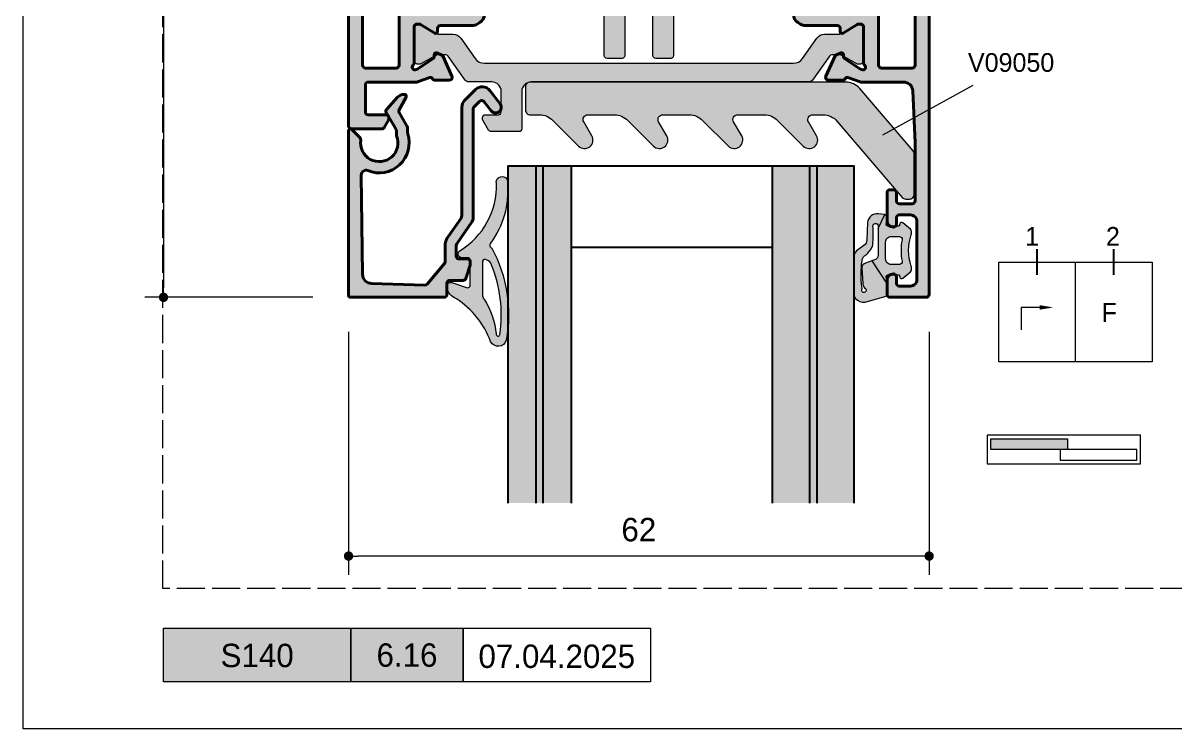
# Model space of a CAD drawing. Header units: millimetres. Extents: x -576 to 4430, y -1196 to 2690.
# Drawn here: x 1300 to 1423, y -393 to -317.5 of the extents above; entities that cross this region are included whole.
import ezdxf
from ezdxf.enums import TextEntityAlignment as Align

# ---------------------------------------------------------------- set-up
doc = ezdxf.new("R2010")
doc.units = ezdxf.units.MM
doc.header["$LTSCALE"] = 0.25
doc.header["$MEASUREMENT"] = 0
doc.linetypes.add('ACAD_ISO02W100', pattern=[15, 12, -3])
doc.layers.get('0').update_dxf_attribs({"lineweight": 5})
doc.layers.get('Defpoints').update_dxf_attribs({"lineweight": 5})
for name, color, linetype, lineweight in [('01_Aluminum', 4, 'Continuous', 40), ('01_Dimension', 251, 'Continuous', 9), ('01_External Border', 150, 'Continuous', 20), ('01_Fill Glass', 254, 'Continuous', 0), ('01_Fill Plastic', 253, 'Continuous', 0), ('01_Fill Polyamide', 10, 'Continuous', 0), ('01_Glazing', 6, 'Continuous', 25), ('01_Plastic', 3, 'Continuous', 20), ('01_Polyamide', 201, 'Continuous', 20), ('01_Text', 40, 'Continuous', 25)]:
    doc.layers.add(name, color=color, linetype=linetype, lineweight=lineweight)
for name, color, linetype, lineweight, true_color in [('01_Fill 2°material', 7, 'Continuous', 0, 0xbfbfbf), ('01_Fill Aluminum', 7, 'Continuous', 0, 0xdcdcdc), ('01_Text [White]', 7, 'Continuous', 25, 0xffffff)]:
    doc.layers.add(name, color=color, linetype=linetype, lineweight=lineweight, true_color=true_color)
doc.layers.add('01_Fill Border Grey', color=7, linetype='Continuous', true_color=0x555655)
doc.layers.add('02_Block Frame', color=7, linetype='Continuous', lineweight=5, true_color=0xe2001a, plot=False)
doc.layers.add('QUOTE', color=254, linetype='Continuous')
doc.layers.add('VETRO', color=6, linetype='Continuous')
doc.styles.add('ALUK Main&Secondary Titles', font='GOTHIC.TTF')
doc.styles.add('Aluk Text', font='GOTHIC.TTF')
doc.dimstyles.new('ALUK Manual 1-1', dxfattribs={"dimtxt": 2.5, "dimasz": 1, "dimexe": 2, "dimexo": 4, "dimgap": 1.5, "dimtad": 3, "dimdec": 1, "dimdsep": 46, "dimtxsty": 'Aluk Text', "dimblk": 'DOT', "dimcen": 0, "dimclrd": 256, "dimclre": 256, "dimclrt": 2, "dimaunit": 1, "dimadec": 0, "dimazin": 0, "dimtfac": 0.7, "dimtdec": 1, "dimtmove": 0, "dimatfit": 3, "dimldrblk": 'DOT', "dimfxl": 1, "dimtolj": 2, "dimlwd": -1, "dimlwe": -1, "dimarcsym": 0})

# ---------------------------------------------------------------- blocks, each defined once
blk = doc.blocks.new('serie_')
at = {"layer": '01_Text [White]', "color": 7, "true_color": 0xffffff, "insert": (10, -2.87), "char_height": 2.5, "attachment_point": 5, "style": 'ALUK Main&Secondary Titles'}
blk.add_mtext_dynamic_manual_height_columns('S140', width=20, gutter_width=12.5, heights=[0], dxfattribs=at)
blk = doc.blocks.new('U10140')
at = {"layer": '01_Fill Aluminum', "ltscale": 0.25}
h = blk.add_hatch(color=256, dxfattribs=at)
h.dxf.hatch_style = 1
h.paths.add_polyline_path([(28.2, -8.5), (27.9, -8.2), (28.2, -7.9), (28.2, -2.75, -0.400839), (29.15, -1.75), (34.7, -1.5), (35.4, -1.5, -0.414214), (35.7, -1.8), (35.7, -3.7, 0.414214), (36, -4), (38.1, -4, 0.414214), (38.4, -3.7), (38.4, -3, 0.414214), (38.1, -2.7), (37.2, -2.7, -0.414214), (36.9, -2.4), (36.9, -1.8, -0.414214), (37.2, -1.5), (53.7, -1.5, -0.414214), (54, -1.8), (54, -2.4, -0.414214), (53.7, -2.7), (52.8, -2.7, 0.414214), (52.5, -3), (52.5, -3.7, 0.414214), (52.8, -4), (56.4, -4, 0.414214), (56.7, -3.7), (56.7, -3.3, 0.414214), (56.4, -3), (55.5, -3, -0.414214), (55.2, -2.7), (55.2, -2, -0.414214), (55.5, -1.7), (56.25, -1.7, 0.267949), (56.51, -1.55, -0.267949), (56.77, -1.4), (61.23, -1.4, -0.267949), (61.49, -1.55, 0.267949), (61.75, -1.7), (62.5, -1.7, -0.414214), (62.8, -2), (62.8, -2.7, -0.414214), (62.5, -3), (61.6, -3, 0.414214), (61.3, -3.3), (61.3, -3.7, 0.414214), (61.6, -4), (63.7, -4, 0.414214), (64, -3.7), (64, -0.5, 0.414214), (63.5, 0), (0.3, 0, 0.414214), (0, -0.3), (0, -3.55, 0.267949), (0.15, -3.81), (0.93, -4.26, 0.131652), (1.08, -4.3, 0.569051), (1.5, -4), (1.5, -2.1, -0.414214), (1.8, -1.8), (4.7, -1.8, -0.414214), (5, -2.1), (5, -7.27, 0.086513), (5.02, -7.37), (5.49, -8.67, -0.392793), (5.36, -8.97), (5.34, -8.97, 0.294413), (5.21, -9.19), (5.2, -10.76, 0.548619), (5.62, -11.04), (7.73, -10.09, 0.177976), (7.87, -9.95), (8.11, -9.44, 0.717549), (7.87, -9.15, -0.329769), (7.53, -9.03), (6.41, -7.4), (6.33, -7.22, -0.855531), (6.82, -6.9, 0.213411), (7.05, -7), (10.9, -7, -0.414214), (11.2, -7.3), (11.2, -7.61), (10.23, -9.2, 0.585524), (10.4, -9.5), (10.75, -9.5, -0.414214), (11.05, -9.8), (11.05, -13.21, 0.181148), (11.3, -13.87, 0.307022), (12.22, -14.5), (13.65, -14.5, 0.585524), (13.82, -14.2), (12.85, -12.61), (12.85, -12.3, -0.414214), (13.15, -12), (17, -12, 0.213411), (17.23, -11.9, -0.85546), (17.72, -12.22), (17.64, -12.4), (16.52, -14.03, -0.267949), (16.25, -14.16), (16.13, -14.15, 0.57735), (15.94, -14.44), (16.18, -14.95, 0.177976), (16.32, -15.09), (18.43, -16.04, 0.544467), (18.85, -15.76), (18.84, -14.19, 0.303984), (18.7, -13.97, -0.402738), (18.56, -13.67), (19.09, -12.2, -0.316363), (19.38, -12), (26.2, -12, -0.414214), (26.7, -12.5, 0.414214), (27.2, -13), (27.7, -13, 0.414214), (28.2, -12.5)])
h.paths.add_polyline_path([(26.4, -10.5), (13.3, -10.5, -0.414214), (13, -10.2), (13, -8.5), (12.7, -8.2), (13, -7.9), (13, -5.7, 0.414214), (12.7, -5.4), (6.8, -5.4, -0.414214), (6.5, -5.1), (6.5, -1.8, -0.414214), (6.8, -1.5), (26.4, -1.5, -0.414214), (26.7, -1.8), (26.7, -10.2, -0.414214)], flags=16)
h.paths.add_polyline_path([(64, -58.3, 0.414214), (63.7, -58), (61.6, -58, 0.414214), (61.3, -58.3), (61.3, -58.7, 0.414214), (61.6, -59), (62.5, -59, -0.414214), (62.8, -59.3), (62.8, -60, -0.414214), (62.5, -60.3), (61.75, -60.3, 0.267949), (61.49, -60.45, -0.267949), (61.23, -60.6), (56.77, -60.6, -0.267949), (56.51, -60.45, 0.267949), (56.25, -60.3), (55.5, -60.3, -0.414214), (55.2, -60), (55.2, -59.3, -0.414214), (55.5, -59), (56.4, -59, 0.414214), (56.7, -58.7), (56.7, -58.3, 0.414214), (56.4, -58), (52.8, -58, 0.414214), (52.5, -58.3), (52.5, -59, 0.414214), (52.8, -59.3), (53.7, -59.3, -0.414214), (54, -59.6), (54, -60.2, -0.414214), (53.7, -60.5), (37.2, -60.5, -0.414214), (36.9, -60.2), (36.9, -59.6, -0.414214), (37.2, -59.3), (38.1, -59.3, 0.414214), (38.4, -59), (38.4, -58.3, 0.414214), (38.1, -58), (36, -58, 0.414214), (35.7, -58.3), (35.7, -60.2, -0.414214), (35.4, -60.5), (34.7, -60.5), (29.15, -60.25, -0.400839), (28.2, -59.25), (28.2, -54.1), (27.9, -53.8), (28.2, -53.5), (28.2, -49.5, 0.414214), (27.7, -49), (27.2, -49, 0.414214), (26.7, -49.5, -0.414214), (26.2, -50), (19.38, -50, -0.316363), (19.09, -49.8), (18.56, -48.33, -0.392793), (18.69, -48.03), (18.7, -48.03, 0.294413), (18.84, -47.81), (18.85, -46.24, 0.548619), (18.43, -45.96), (16.32, -46.91, 0.177976), (16.18, -47.05), (15.94, -47.56, 0.717549), (16.18, -47.85, -0.329769), (16.52, -47.97), (17.64, -49.6), (17.72, -49.78, -0.855531), (17.23, -50.1, 0.213411), (17, -50), (13.15, -50, -0.414214), (12.85, -49.7), (12.85, -49.39), (13.82, -47.8, 0.585524), (13.65, -47.5), (12.22, -47.5, 0.307022), (11.3, -48.13, 0.181148), (11.05, -48.79), (11.05, -52.2, -0.414214), (10.75, -52.5), (10.4, -52.5, 0.585524), (10.23, -52.8), (11.2, -54.39), (11.2, -54.7, -0.414214), (10.9, -55), (7.05, -55, 0.213411), (6.82, -55.1, -0.85546), (6.33, -54.78), (6.41, -54.6), (7.53, -52.97, -0.267949), (7.8, -52.84), (7.92, -52.85, 0.57735), (8.11, -52.56), (7.87, -52.05, 0.177976), (7.73, -51.91), (5.62, -50.96, 0.544467), (5.2, -51.24), (5.21, -52.81, 0.303984), (5.35, -53.03, -0.402738), (5.49, -53.33), (5.02, -54.63, 0.086513), (5, -54.73), (5, -59.25, -0.400839), (4.05, -60.25), (-1.5, -60.5), (-7.7, -60.5, -0.414214), (-8, -60.2), (-8, -58.8, -0.414214), (-7.7, -58.5), (-6.8, -58.5, 0.414214), (-6.5, -58.2), (-6.5, -57.8, 0.414214), (-6.8, -57.5), (-9.8, -57.5, 0.414214), (-10.5, -58.2, 0.414214), (-10.2, -58.5), (-9.5, -58.5, -0.414214), (-9.2, -58.8), (-9.2, -60, -0.414214), (-9.9, -60.7), (-16.1, -60.7, -0.414214), (-16.8, -60), (-16.8, -58.8, -0.414214), (-16.5, -58.5), (-15.8, -58.5, 0.414214), (-15.5, -58.2, 0.414214), (-16.2, -57.5), (-17.7, -57.5, 0.414214), (-18, -57.8), (-18, -61.7, 0.414214), (-17.7, -62), (63.5, -62, 0.414214), (64, -61.5)])
h.paths.add_polyline_path([(26.4, -60.5), (6.8, -60.5, -0.414214), (6.5, -60.2), (6.5, -56.9, -0.414214), (6.8, -56.6), (12.7, -56.6, 0.414214), (13, -56.3), (13, -54.1), (12.7, -53.8), (13, -53.5), (13, -51.8, -0.414214), (13.3, -51.5), (26.4, -51.5, -0.414214), (26.7, -51.8), (26.7, -60.2, -0.414214)], flags=16)
at = {"layer": '01_Fill Polyamide', "ltscale": 0.25}
h = blk.add_hatch(color=256, dxfattribs=at)
h.dxf.hatch_style = 1
h.paths.add_polyline_path([(7.01, -14.5, -0.243523), (7.52, -13.52), (9.69, -11.99, 0.243523), (10.11, -11.17), (10.11, -9.71, -0.131571), (10.27, -9.11), (11.08, -7.71, 0.131571), (11.11, -7.61), (11.11, -7.4, 0.414214), (10.71, -7), (7.31, -7, 0.414214), (6.91, -7.4), (6.91, -7.61, 0.131571), (6.94, -7.71), (7.75, -9.11, -0.131571), (7.91, -9.71), (7.91, -10.4, -0.243523), (7.78, -10.64), (5.22, -12.45, 0.243523), (5.01, -12.86), (5.01, -15.3, -0.414214), (4.01, -16.3), (1.81, -16.3, -0.414214), (1.51, -16), (1.51, -14.6, 0.474297), (1.15, -14.31, 0.183081), (0.94, -14.34), (-0.14, -14.96, 0.267949), (-0.29, -15.22), (-0.29, -18.2, 0.414214), (0.01, -18.5), (4.01, -18.5, -0.414214), (5.01, -19.5), (5.01, -49.14, 0.243523), (5.22, -49.55), (7.78, -51.36, -0.243523), (7.91, -51.6), (7.91, -52.29, -0.131571), (7.75, -52.89), (6.94, -54.29, 0.131571), (6.91, -54.39), (6.91, -54.6, 0.414214), (7.31, -55), (10.71, -55, 0.414214), (11.11, -54.6), (11.11, -54.39, 0.131571), (11.08, -54.29), (10.27, -52.89, -0.131571), (10.11, -52.29), (10.11, -50.83, 0.243523), (9.69, -50.01), (7.52, -48.48, -0.243523), (7.01, -47.5)])
h = blk.add_hatch(color=256, dxfattribs=at)
h.dxf.hatch_style = 1
h.paths.add_polyline_path([(18.93, -18.07, 0.243523), (18.51, -17.25), (16.16, -15.59, -0.243523), (16.03, -15.35), (16.03, -14.89, -0.131571), (16.2, -14.29), (17.11, -12.71, 0.131571), (17.13, -12.61), (17.13, -12.4, 0.414214), (16.73, -12), (13.33, -12, 0.414214), (12.93, -12.4), (12.93, -12.61, 0.131571), (12.96, -12.71), (13.87, -14.29, -0.131571), (14.03, -14.89), (14.03, -16.02, 0.243523), (14.46, -16.84), (16.61, -18.36, -0.243523), (17.03, -19.17), (17.03, -26.3, -0.414214), (16.03, -27.3), (7.83, -27.3, 0.414214), (7.53, -27.6), (7.53, -29.2, 0.414214), (7.83, -29.5), (14.93, -29.5, -0.414214), (15.93, -30.5), (15.93, -31.5, -0.414214), (14.93, -32.5), (7.83, -32.5, 0.414214), (7.53, -32.8), (7.53, -34.4, 0.414214), (7.83, -34.7), (16.03, -34.7, -0.414214), (17.03, -35.7), (17.03, -42.83, -0.243523), (16.61, -43.64), (14.46, -45.16, 0.243523), (14.03, -45.98), (14.03, -47.11, -0.131571), (13.87, -47.71), (12.96, -49.29, 0.131571), (12.93, -49.39), (12.93, -49.6, 0.414214), (13.33, -50), (16.73, -50, 0.414214), (17.13, -49.6), (17.13, -49.39, 0.131571), (17.11, -49.29), (16.2, -47.71, -0.131571), (16.03, -47.11), (16.03, -46.65, -0.243523), (16.16, -46.41), (18.51, -44.75, 0.243523), (18.93, -43.93), (18.93, -31.38, 0.198912), (18.91, -31.31), (18.66, -31.07, -0.414214), (18.66, -30.93), (18.91, -30.69, 0.198912), (18.93, -30.62)])
at = {"layer": '01_Aluminum'}
for points in [[(38.4, -3, 0.414214), (38.1, -2.7), (37.2, -2.7, -0.414214), (36.9, -2.4), (36.9, -1.8, -0.414214), (37.2, -1.5), (53.7, -1.5, -0.414214), (54, -1.8), (54, -2.4, -0.414214), (53.7, -2.7), (52.8, -2.7, 0.414214), (52.5, -3), (52.5, -3.7, 0.414214), (52.8, -4), (56.4, -4, 0.414214), (56.7, -3.7), (56.7, -3.3, 0.414214), (56.4, -3), (55.5, -3, -0.414214), (55.2, -2.7), (55.2, -2, -0.414214), (55.5, -1.7), (56.25, -1.7, 0.267949), (56.51, -1.55, -0.267949), (56.77, -1.4), (61.23, -1.4, -0.267949), (61.49, -1.55, 0.267949), (61.75, -1.7), (62.5, -1.7, -0.414214), (62.8, -2), (62.8, -2.7, -0.414214), (62.5, -3), (61.6, -3, 0.414214), (61.3, -3.3), (61.3, -3.7, 0.414214), (61.6, -4), (63.7, -4, 0.414214), (64, -3.7), (64, -0.5, 0.414214), (63.5, 0), (0.3, 0, 0.414214), (0, -0.3), (0, -3.55, 0.267949), (0.15, -3.81), (0.93, -4.26, 0.131652), (1.08, -4.3), (1.2, -4.3, 0.414214), (1.5, -4), (1.5, -2.1, -0.414214), (1.8, -1.8), (4.7, -1.8, -0.414214), (5, -2.1), (5, -7.27, 0.086513), (5.02, -7.37), (5.49, -8.67, -0.392793), (5.36, -8.97), (5.34, -8.97, 0.294413), (5.21, -9.19), (5.2, -10.76, 0.548619), (5.62, -11.04), (7.73, -10.09, 0.177976), (7.87, -9.95), (8.11, -9.44, 0.57735), (7.92, -9.15), (7.8, -9.16, -0.267949), (7.53, -9.03), (6.41, -7.4), (6.33, -7.22, -0.85546), (6.82, -6.9, 0.213411), (7.05, -7), (10.9, -7, -0.414214), (11.2, -7.3), (11.2, -7.52, -0.137872), (11.16, -7.68), (10.23, -9.2, 0.585524), (10.4, -9.5), (10.75, -9.5, -0.414214), (11.05, -9.8), (11.05, -13.21, 0.137872), (11.2, -13.73), (11.37, -14.02, 0.261413), (12.22, -14.5), (13.65, -14.5, 0.585524), (13.82, -14.2), (12.89, -12.68, -0.137872), (12.85, -12.52), (12.85, -12.3, -0.414214), (13.15, -12), (17, -12, 0.213411), (17.23, -11.9, -0.85546), (17.72, -12.22), (17.64, -12.4), (16.52, -14.03, -0.267949), (16.25, -14.16), (16.13, -14.15, 0.57735), (15.94, -14.44), (16.18, -14.95, 0.177976), (16.32, -15.09), (18.43, -16.04, 0.548619), (18.85, -15.76), (18.84, -14.19, 0.294413), (18.7, -13.97), (18.69, -13.97, -0.392793), (18.56, -13.67), (19.09, -12.2, -0.316363), (19.38, -12), (26.2, -12, -0.414214), (26.7, -12.5, 0.414214), (27.2, -13), (27.7, -13, 0.414214), (28.2, -12.5), (28.2, -8.5), (27.9, -8.2), (28.2, -7.9), (28.2, -2.75, -0.400839), (29.15, -1.75), (34.7, -1.5), (35.4, -1.5, -0.414214), (35.7, -1.8), (35.7, -3.7, 0.414214), (36, -4), (38.1, -4, 0.414214), (38.4, -3.7)], [(13, -7.9), (13, -5.7, 0.414214), (12.7, -5.4), (6.8, -5.4, -0.414214), (6.5, -5.1), (6.5, -1.8, -0.414214), (6.8, -1.5), (26.4, -1.5, -0.414214), (26.7, -1.8), (26.7, -10.2, -0.414214), (26.4, -10.5), (13.3, -10.5, -0.414214), (13, -10.2), (13, -8.5), (12.7, -8.2)], [(36.9, -60.2, 0.414214), (37.2, -60.5), (53.7, -60.5, 0.414214), (54, -60.2), (54, -59.6, 0.414214), (53.7, -59.3), (52.8, -59.3, -0.414214), (52.5, -59), (52.5, -58.3, -0.414214), (52.8, -58), (56.4, -58, -0.414214), (56.7, -58.3), (56.7, -58.7, -0.414214), (56.4, -59), (55.5, -59, 0.414214), (55.2, -59.3), (55.2, -60, 0.414214), (55.5, -60.3), (56.25, -60.3, -0.267949), (56.51, -60.45, 0.267949), (56.77, -60.6), (61.23, -60.6, 0.267949), (61.49, -60.45, -0.267949), (61.75, -60.3), (62.5, -60.3, 0.414214), (62.8, -60), (62.8, -59.3, 0.414214), (62.5, -59), (61.6, -59, -0.414214), (61.3, -58.7), (61.3, -58.3, -0.414214), (61.6, -58), (63.7, -58, -0.414214), (64, -58.3), (64, -61.5, -0.414214), (63.5, -62), (-17.7, -62, -0.414214), (-18, -61.7), (-18, -57.8, -0.414214), (-17.7, -57.5), (-16.2, -57.5, -0.414214), (-15.5, -58.2, -0.414214), (-15.8, -58.5), (-16.5, -58.5, 0.414214), (-16.8, -58.8), (-16.8, -60, 0.414214), (-16.1, -60.7), (-9.9, -60.7, 0.414214), (-9.2, -60), (-9.2, -58.8, 0.414214), (-9.5, -58.5), (-10.2, -58.5, -0.414214), (-10.5, -58.2, -0.414214), (-9.8, -57.5), (-6.8, -57.5, -0.414214), (-6.5, -57.8), (-6.5, -58.2, -0.414214), (-6.8, -58.5), (-7.7, -58.5, 0.414214), (-8, -58.8), (-8, -60.2, 0.414214), (-7.7, -60.5), (-1.5, -60.5), (4.05, -60.25, 0.400839), (5, -59.25), (5, -54.73, -0.086513), (5.02, -54.63), (5.49, -53.33, 0.392793), (5.36, -53.03), (5.34, -53.03, -0.294413), (5.21, -52.81), (5.2, -51.24, -0.548619), (5.62, -50.96), (7.73, -51.91, -0.177976), (7.87, -52.05), (8.11, -52.56, -0.57735), (7.92, -52.85), (7.8, -52.84, 0.267949), (7.53, -52.97), (6.41, -54.6), (6.33, -54.78, 0.85546), (6.82, -55.1, -0.213411), (7.05, -55), (10.9, -55, 0.414214), (11.2, -54.7), (11.2, -54.48, 0.137872), (11.16, -54.32), (10.23, -52.8, -0.585524), (10.4, -52.5), (10.75, -52.5, 0.414214), (11.05, -52.2), (11.05, -48.79, -0.137872), (11.2, -48.27), (11.37, -47.98, -0.261413), (12.22, -47.5), (13.65, -47.5, -0.585524), (13.82, -47.8), (12.89, -49.32, 0.137872), (12.85, -49.48), (12.85, -49.7, 0.414214), (13.15, -50), (17, -50, -0.213411), (17.23, -50.1, 0.85546), (17.72, -49.78), (17.64, -49.6), (16.52, -47.97, 0.267949), (16.25, -47.84), (16.13, -47.85, -0.57735), (15.94, -47.56), (16.18, -47.05, -0.177976), (16.32, -46.91), (18.43, -45.96, -0.548619), (18.85, -46.24), (18.84, -47.81, -0.294413), (18.7, -48.03), (18.69, -48.03, 0.392793), (18.56, -48.33), (19.09, -49.8, 0.316363), (19.38, -50), (26.2, -50, 0.414214), (26.7, -49.5, -0.414214), (27.2, -49), (27.7, -49, -0.414214), (28.2, -49.5), (28.2, -53.5), (27.9, -53.8), (28.2, -54.1), (28.2, -59.25, 0.400839), (29.15, -60.25), (34.7, -60.5), (35.4, -60.5, 0.414214), (35.7, -60.2), (35.7, -58.3, -0.414214), (36, -58), (38.1, -58, -0.414214), (38.4, -58.3), (38.4, -59, -0.414214), (38.1, -59.3), (37.2, -59.3, 0.414214), (36.9, -59.6)], [(6.5, -60.2, 0.414214), (6.8, -60.5), (26.4, -60.5, 0.414214), (26.7, -60.2), (26.7, -51.8, 0.414214), (26.4, -51.5), (13.3, -51.5, 0.414214), (13, -51.8), (13, -53.5), (12.7, -53.8), (13, -54.1), (13, -56.3, -0.414214), (12.7, -56.6), (6.8, -56.6, 0.414214), (6.5, -56.9)]]:
    blk.add_lwpolyline(points, format="xyb", close=True, dxfattribs=at)
at = {"layer": '01_Polyamide'}
for points in [[(9.69, -11.99), (7.52, -13.52, 0.243523), (7.01, -14.5), (7.01, -47.5, 0.243523), (7.52, -48.48), (9.69, -50.01, -0.243523), (10.11, -50.83), (10.11, -52.29, 0.131571), (10.27, -52.89), (11.08, -54.29, -0.131571), (11.11, -54.39), (11.11, -54.6, -0.414214), (10.71, -55), (7.31, -55, -0.414214), (6.91, -54.6), (6.91, -54.39, -0.131571), (6.94, -54.29), (7.75, -52.89, 0.131571), (7.91, -52.29), (7.91, -51.6, 0.243523), (7.78, -51.36), (5.22, -49.55, -0.243523), (5.01, -49.14), (5.01, -19.5, 0.414214), (4.01, -18.5), (0.01, -18.5, -0.414214), (-0.29, -18.2), (-0.29, -15.22, -0.267949), (-0.14, -14.96), (0.94, -14.34, -0.131652), (1.09, -14.3), (1.21, -14.3, -0.414214), (1.51, -14.6), (1.51, -16, 0.414214), (1.81, -16.3), (4.01, -16.3, 0.414214), (5.01, -15.3), (5.01, -12.86, -0.243523), (5.22, -12.45), (7.78, -10.64, 0.243523), (7.91, -10.4), (7.91, -9.71, 0.131571), (7.75, -9.11), (6.94, -7.71, -0.131571), (6.91, -7.61), (6.91, -7.4, -0.414214), (7.31, -7), (10.71, -7, -0.414214), (11.11, -7.4), (11.11, -7.61, -0.131571), (11.08, -7.71), (10.27, -9.11, 0.131571), (10.11, -9.71), (10.11, -11.17, -0.243523)], [(15.93, -30.5, 0.414214), (14.93, -29.5), (7.83, -29.5, -0.414214), (7.53, -29.2), (7.53, -27.6, -0.414214), (7.83, -27.3), (16.03, -27.3, 0.414214), (17.03, -26.3), (17.03, -19.17, 0.243523), (16.61, -18.36), (14.46, -16.84, -0.243523), (14.03, -16.02), (14.03, -14.89, 0.131571), (13.87, -14.29), (12.96, -12.71, -0.131571), (12.93, -12.61), (12.93, -12.4, -0.414214), (13.33, -12), (16.73, -12, -0.414214), (17.13, -12.4), (17.13, -12.61, -0.131571), (17.11, -12.71), (16.2, -14.29, 0.131571), (16.03, -14.89), (16.03, -15.35, 0.243523), (16.16, -15.59), (18.51, -17.25, -0.243523), (18.93, -18.07), (18.93, -30.62, -0.198912), (18.91, -30.69), (18.66, -30.93, 0.414214), (18.66, -31.07), (18.91, -31.31, -0.198912), (18.93, -31.38), (18.93, -43.93, -0.243523), (18.51, -44.75), (16.16, -46.41, 0.243523), (16.03, -46.65), (16.03, -47.11, 0.131571), (16.2, -47.71), (17.11, -49.29, -0.131571), (17.13, -49.39), (17.13, -49.6, -0.414214), (16.73, -50), (13.33, -50, -0.414214), (12.93, -49.6), (12.93, -49.39, -0.131571), (12.96, -49.29), (13.87, -47.71, 0.131571), (14.03, -47.11), (14.03, -45.98, -0.243523), (14.46, -45.16), (16.61, -43.64, 0.243523), (17.03, -42.83), (17.03, -35.7, 0.414214), (16.03, -34.7), (7.83, -34.7, -0.414214), (7.53, -34.4), (7.53, -32.8, -0.414214), (7.83, -32.5), (14.93, -32.5, 0.414214), (15.93, -31.5)]]:
    blk.add_lwpolyline(points, format="xyb", close=True, dxfattribs=at)
blk = doc.blocks.new('V09050')
at = {"layer": '01_Fill Plastic'}
blk.add_hatch(color=256, dxfattribs=at).paths.add_polyline_path([(0.78, -5.64, 0.178558), (0.9, -5.32), (0.9, -1, 0.414214), (0.4, -0.5), (0.01, -0.5, 0.219427), (-0.37, -0.68), (-7.31, -8.8, -0.219427), (-8.83, -9.5), (-9.95, -9.5, -0.57735), (-10.39, -8.75), (-9.52, -7.25, 0.876976), (-10.94, -6.16), (-13.69, -8.91, -0.198912), (-15.1, -9.5), (-17.95, -9.5, -0.57735), (-18.39, -8.75), (-17.52, -7.25, 0.876976), (-18.94, -6.16), (-21.69, -8.91, -0.198912), (-23.1, -9.5), (-25.95, -9.5, -0.57735), (-26.39, -8.75), (-25.52, -7.25, 0.876976), (-26.94, -6.16), (-29.69, -8.91, -0.198912), (-31.1, -9.5), (-33.95, -9.5, -0.57735), (-34.39, -8.75), (-33.52, -7.25, 0.876976), (-34.94, -6.16), (-37.69, -8.91, -0.198912), (-39.1, -9.5), (-40.1, -9.5, 0.414214), (-40.6, -10), (-40.6, -12.5, 0.414214), (-40.1, -13), (-6.43, -13, 0.219427), (-4.91, -12.3)])
at = {"layer": '01_Plastic'}
blk.add_lwpolyline([(-40.6, -10, -0.414214), (-40.1, -9.5), (-39.1, -9.5, 0.198912), (-37.69, -8.91), (-34.94, -6.16, -0.876976), (-33.52, -7.25), (-34.39, -8.75, 0.57735), (-33.95, -9.5), (-31.1, -9.5, 0.198912), (-29.69, -8.91), (-26.94, -6.16, -0.876976), (-25.52, -7.25), (-26.39, -8.75, 0.57735), (-25.95, -9.5), (-23.1, -9.5, 0.198912), (-21.69, -8.91), (-18.94, -6.16, -0.876976), (-17.52, -7.25), (-18.39, -8.75, 0.57735), (-17.95, -9.5), (-15.1, -9.5, 0.198912), (-13.69, -8.91), (-10.94, -6.16, -0.876976), (-9.52, -7.25), (-10.39, -8.75, 0.57735), (-9.95, -9.5), (-8.83, -9.5, 0.219427), (-7.31, -8.8), (-0.37, -0.68, -0.219427), (0.01, -0.5), (0.4, -0.5, -0.414214), (0.9, -1), (0.9, -5.32, -0.178558), (0.78, -5.64), (-4.91, -12.3, -0.219427), (-6.43, -13), (-40.1, -13, -0.414214), (-40.6, -12.5)], format="xyb", close=True, dxfattribs=at)
blk = doc.blocks.new('N10822')
at = {"layer": '01_Fill Aluminum', "ltscale": 0.25}
h = blk.add_hatch(color=256, dxfattribs=at)
h.dxf.hatch_style = 1
h.paths.add_polyline_path([(18.3, 0.1, 0.414214), (18.1, 0.3), (0.5, 0.3, 0.668179), (0.36, -0.04), (1.23, -0.92, 0.239713), (1.49, -1, -1.314619), (1.05, -4.83, 0.096472), (0.94, -4.81), (0.5, -4.81, -0.131652), (0.35, -4.77), (-1.45, -3.73, 0.32492), (-1.8, -3.77), (-3.06, -4.9, 0.221443), (-3.39, -5.68, 0.543658), (-3.1, -5.84), (-1.75, -5.11, -0.260828), (-1.45, -5.11), (0.03, -5.97, 0.131652), (0.18, -6.01), (0.73, -6.01, -0.077954), (0.82, -6.02, 0.639471), (4.76, -1.75, -0.535663), (5.22, -1.06), (15.84, -1.19, -0.402203), (16.83, -2.16), (16.99, -7.85, -0.237824), (16.88, -8.1), (14.69, -9.93, -0.175595), (14.5, -10), (12.9, -10, 0.153915), (11.76, -10.36), (9.83, -11.71, -0.153915), (9.54, -11.8), (-2.02, -11.8, 0.198912), (-2.73, -12.09), (-3.9, -13.27, 0.457988), (-3.79, -14.78), (-2.36, -15.88, 1), (-1.63, -14.92), (-2.62, -14.16, -0.452966), (-2.65, -13.71), (-2.03, -13.09, -0.198912), (-1.81, -13), (9.92, -13, 0.153915), (10.21, -12.91), (12.57, -11.25, -0.153915), (12.75, -11.2), (13.9, -11.2, -0.414214), (14.2, -11.5), (14.2, -12.4, 0.414214), (14.5, -12.7), (14.77, -12.7, 0.078702), (14.86, -12.69), (16.29, -12.22, 0.32492), (16.5, -11.93), (16.5, -10.5, -0.414214), (16.8, -10.2), (18, -10.2, 0.414214), (18.3, -9.9)])
at = {"layer": '01_Aluminum'}
blk.add_lwpolyline([(0.82, -6.02, 0.077954), (0.73, -6.01), (0.18, -6.01, -0.131652), (0.03, -5.97), (-1.45, -5.11, 0.260828), (-1.75, -5.11), (-3.1, -5.84, -0.568509), (-3.39, -5.67), (-3.39, -5.65, -0.212557), (-3.06, -4.9), (-1.8, -3.77, -0.32492), (-1.45, -3.73), (0.35, -4.77, 0.131652), (0.5, -4.81), (0.94, -4.81, -0.096472), (1.05, -4.83, 1.314619), (1.49, -1, -0.239713), (1.23, -0.92), (0.36, -0.04, -0.668179), (0.5, 0.3), (18.1, 0.3, -0.414214), (18.3, 0.1), (18.3, -9.9, -0.414216), (18, -10.2), (16.8, -10.2, 0.414214), (16.5, -10.5), (16.5, -11.93, -0.32492), (16.29, -12.22), (14.86, -12.69, -0.078702), (14.77, -12.7), (14.5, -12.7, -0.414214), (14.2, -12.4), (14.2, -11.5, 0.414214), (13.9, -11.2), (12.75, -11.2, 0.153915), (12.57, -11.25), (10.21, -12.91, -0.153915), (9.92, -13), (-1.81, -13, 0.198912), (-2.03, -13.09), (-2.65, -13.71, 0.452966), (-2.62, -14.16), (-1.63, -14.92, -1), (-2.36, -15.88), (-3.79, -14.78, -0.457988), (-3.9, -13.27), (-2.73, -12.09, -0.198912), (-2.02, -11.8), (9.54, -11.8, 0.153915), (9.83, -11.71), (11.76, -10.36, -0.153915), (12.9, -10), (14.5, -10, 0.175595), (14.69, -9.93), (16.88, -8.1, 0.237824), (16.99, -7.85), (16.83, -2.16, 0.402203), (15.84, -1.19), (5.23, -1.06, 0.542071), (4.76, -1.75, -0.639471)], format="xyb", close=True, dxfattribs=at)
blk = doc.blocks.new('809120')
at = {"layer": '01_Fill Plastic', "ltscale": 0.25}
h = blk.add_hatch(color=256, dxfattribs=at)
h.dxf.hatch_style = 1
h.paths.add_polyline_path([(-9.32, -2.78, 1.248095), (-9.27, -3.97, 0.180641), (-2.91, -2.16, -0.571388), (-2.39, -2.31, 0.168668), (7.45, -3.84, 0.698506), (7.61, -2.17, -0.159099), (3.03, 1.47, 0.302817), (1.73, 2.5, 0.536771), (1.31, 1.97), (1.84, 0.39, -0.511773), (1.55, 0), (-1.05, 0, -0.414214), (-1.35, 0.3), (-1.35, 0.9, 0.752498), (-2.1, 1.11, -0.27203)])
h.paths.add_polyline_path([(-0.88, -1.3), (2.72, -1.3, -0.138334), (3.09, -1.49, 0.117417), (6.79, -2.77, -0.964685), (6.87, -3.15, -0.136865), (-0.77, -2.2, -0.234974), (-1.15, -1.61, -0.505344)], flags=16)
at = {"layer": '01_Plastic'}
for points in [[(-1.35, 0.9, 0.752498), (-2.1, 1.11, -0.27203), (-9.32, -2.78, 1.248095), (-9.27, -3.97, 0.180641), (-2.91, -2.16, -0.571388), (-2.39, -2.31, 0.168668), (7.45, -3.84, 0.698506), (7.61, -2.17, -0.159099), (3.03, 1.47, 0.302817), (1.73, 2.5, 0.536771), (1.31, 1.97), (1.84, 0.39, -0.511773), (1.55, 0), (-1.05, 0, -0.414214), (-1.35, 0.3)], [(6.87, -3.15, -0.136865), (-0.77, -2.2, -0.234974), (-1.15, -1.61, -0.505344), (-0.88, -1.3), (2.72, -1.3, -0.138334), (3.09, -1.49, 0.117417), (6.79, -2.77, -0.964685)]]:
    blk.add_lwpolyline(points, format="xyb", close=True, dxfattribs=at)
blk = doc.blocks.new('_Dot')
at = {"color": 0, "linetype": 'ByBlock', "lineweight": -2}
blk.add_line((-0.5, 0), (-1, 0), dxfattribs=at)
at = {"color": 0, "linetype": 'ByBlock', "const_width": 0.5}
blk.add_lwpolyline([(-0.25, 0, 1), (0.25, 0, 1)], format="xyb", close=True, dxfattribs=at)
blk = doc.blocks.new('*D222')
at = {"layer": '01_Dimension', "ltscale": 0.25, "transparency": 16777216}
for p, q in [((1334.76, -350.56), (1334.76, -376.52)), ((1396.76, -350.56), (1396.76, -376.52)), ((1395.76, -374.52), (1335.76, -374.52))]:
    blk.add_line(p, q, dxfattribs=at)
at = {"layer": 'Defpoints', "color": 0, "ltscale": 0.25, "transparency": 16777216}
for p in [(1334.76, -346.56), (1396.76, -346.56), (1334.76, -374.52)]:
    blk.add_point(p, dxfattribs=at)
at = {"layer": '01_Dimension', "ltscale": 0.25, "transparency": 16777216, "rotation": 180}
blk.add_blockref('_Dot', (1334.76, -374.52), dxfattribs=at)
at = {"layer": '01_Dimension', "ltscale": 0.25, "transparency": 16777216}
blk.add_blockref('_Dot', (1396.76, -374.52), dxfattribs=at)
at = {"layer": '01_Dimension', "color": 2, "ltscale": 0.25, "transparency": 16777216, "insert": (1365.76, -371.71), "char_height": 2.5, "attachment_point": 5, "style": 'Aluk Text'}
blk.add_mtext('\\A2;62', dxfattribs=at)
blk = doc.blocks.new('*D223')
at = {"layer": '01_Dimension', "ltscale": 0.25, "transparency": 16777216}
for p, q in [((1330.76, -229.26), (1313, -229.26)), ((1315, -230.26), (1315, -345.86)), ((1330.96, -346.86), (1313, -346.86))]:
    blk.add_line(p, q, dxfattribs=at)
at = {"layer": 'Defpoints', "color": 0, "ltscale": 0.25, "transparency": 16777216}
for p in [(1334.76, -229.26), (1315, -346.86), (1334.96, -346.86)]:
    blk.add_point(p, dxfattribs=at)
at = {"layer": '01_Dimension', "ltscale": 0.25, "transparency": 16777216}
for p, rotation in [((1315, -229.26), 90), ((1315, -346.86), 270)]:
    blk.add_blockref('_Dot', p, dxfattribs=dict(at, rotation=rotation))
at = {"layer": '01_Dimension', "color": 2, "ltscale": 0.25, "transparency": 16777216, "insert": (1312.22, -288.06), "char_height": 2.5, "attachment_point": 5, "rotation": 90, "style": 'Aluk Text'}
blk.add_mtext('\\A2;117.5', dxfattribs=at)
blk = doc.blocks.new('PAGE pari')
at = {"layer": '02_Block Frame'}
blk.add_lwpolyline([(0, 0), (0, 297), (210, 297), (210, 0)], close=True, dxfattribs=at)
at = {"layer": '02_Block Frame', "linetype": 'ACAD_ISO02W100'}
blk.add_lwpolyline([(14.93, 15), (14.93, 282), (191.93, 282), (191.93, 15)], close=True, dxfattribs=at)

msp = doc.modelspace()

# ---------------------------------------------------------------- hatches: boundary and pattern name
at = {"layer": '01_Dimension'}
h = msp.add_hatch(color=8, dxfattribs=at)
h.dxf.hatch_style = 1
h.paths.add_polyline_path([(1411.553, -363.131), (1411.553, -361.995), (1403.359, -361.995), (1403.359, -363.131)])
at = {"layer": '01_Fill 2°material', "ltscale": 0.25}
h = msp.add_hatch(color=256, dxfattribs=at)
h.dxf.hatch_style = 1
h.paths.add_polyline_path([(1392.263, -345.461), (1392.263, -346.482, -0.3394543), (1392.041, -346.771), (1389.944, -347.365, -0.1482487), (1389.655, -347.39, -0.2751645), (1388.763, -346.727), (1388.763, -342.509, -0.2126775), (1389, -341.902), (1389.782, -341.339, 0.2299984), (1390.115, -340.724), (1390.195, -338.862, -0.4281836), (1391.314, -337.944), (1392.016, -338.03), (1391.313, -339.496, 0.2920037), (1391.217, -339.021, -0.2172113), (1391.188, -339.007, 0.7781694), (1390.796, -339.415), (1390.79, -340.626), (1390.752, -341.183, -0.0547678), (1390.668, -341.512), (1390.497, -341.785), (1390.182, -342.18, -0.161076), (1389.929, -342.387), (1389.864, -342.431, 0.2259164), (1389.6, -342.98, 0.0661656), (1389.568, -345.745, -0.1295709), (1389.589, -345.999, 1.8048413), (1389.985, -345.967, -0.2184161), (1389.696, -345.407), (1389.59, -343.694, -0.3394543), (1389.961, -343.211), (1390.645, -342.967)])
at = {"layer": '01_Fill Border Grey', "ltscale": 0.25}
h = msp.add_hatch(color=256, dxfattribs=at)
h.dxf.hatch_style = 1
h.paths.add_polyline_path([(1347.001, -387.967), (1315.001, -387.967), (1315.001, -382.222), (1347.001, -382.222)])
at = {"layer": '01_Fill Glass', "ltscale": 0.25}
h = msp.add_hatch(color=256, dxfattribs=at)
h.dxf.hatch_style = 1
h.paths.add_polyline_path([(1358.523, -368.861), (1351.763, -368.861), (1351.763, -332.861), (1358.523, -332.861)])
h.paths.add_polyline_path([(1388.763, -368.861), (1380.003, -368.861), (1380.003, -332.861), (1388.763, -332.861)])
at = {"layer": '01_Fill Plastic', "ltscale": 0.25}
h = msp.add_hatch(color=256, dxfattribs=at)
h.dxf.hatch_style = 1
h.paths.add_polyline_path([(1394.863, -340.104, -0.0847196), (1394.846, -340.203, 0.170664), (1394.846, -343.52, -0.0847196), (1394.863, -343.619), (1394.863, -343.91, -0.2216947), (1394.756, -344.14), (1393.952, -344.815, -0.5486188), (1393.631, -344.713), (1393.563, -344.461), (1392.363, -344.461, 0.4930418), (1392.17, -344.713), (1392.263, -345.061), (1392.263, -345.461), (1390.645, -342.967), (1390.943, -342.86, 0.3394543), (1391.313, -342.377), (1391.313, -339.496), (1392.016, -338.03, -0.3635221), (1392.263, -338.326), (1392.263, -338.661), (1392.17, -339.01, 0.4930418), (1392.363, -339.261), (1393.563, -339.261), (1393.631, -339.01, -0.5486188), (1393.952, -338.908), (1394.756, -339.582, -0.2216947), (1394.863, -339.812)])
h.paths.add_polyline_path([(1392.113, -340.961), (1392.113, -342.761, 0.4142136), (1392.713, -343.361), (1393.582, -343.361, 0.4734737), (1393.877, -343.002, -0.0993311), (1393.877, -340.72, 0.4734737), (1393.582, -340.361), (1392.713, -340.361, 0.4142136)], flags=16)

# ---------------------------------------------------------------- linework, layer by layer
at = {"layer": '01_Dimension'}
for p, q in [((1391.825, -329.494), (1401.454, -324.185)), ((1408.809, -347.943), (1406.602, -347.943)), ((1406.602, -347.943), (1406.602, -350.353))]:
    msp.add_line(p, q, dxfattribs=at)
at = {"layer": '01_Dimension', "color": 8}
msp.add_line((1412.39, -353.754), (1412.39, -343.096), dxfattribs=at)
for points in [[(1420.583, -353.754), (1404.197, -353.754), (1404.197, -343.096), (1420.583, -343.096)], [(1402.958, -364.668), (1419.344, -364.668), (1419.344, -361.594), (1402.958, -361.594)], [(1403.359, -361.995), (1411.553, -361.995), (1411.553, -363.131), (1403.359, -363.131)], [(1418.942, -363.131), (1410.749, -363.131), (1410.749, -364.267), (1418.942, -364.267)]]:
    msp.add_lwpolyline(points, close=True, dxfattribs=at)
at = {"layer": '01_Dimension'}
msp.add_solid([(1408.568, -347.701), (1408.568, -348.184), (1410.015, -347.943)], dxfattribs=at)
at = {"layer": '01_External Border'}
for points in [[(1335.001, -387.967), (1315.001, -387.967), (1315.001, -382.222), (1335.001, -382.222)], [(1347.001, -387.967), (1335.001, -387.967), (1335.001, -382.222), (1347.001, -382.222)], [(1367.001, -387.967), (1347.001, -387.967), (1347.001, -382.222), (1367.001, -382.222)]]:
    msp.add_lwpolyline(points, close=True, dxfattribs=at)
at = {"layer": '01_Glazing', "ltscale": 0.25}
for p, q in [((1354.763, -332.861), (1354.763, -368.861)), ((1355.523, -332.861), (1355.523, -368.861)), ((1358.523, -332.861), (1358.523, -368.861)), ((1380.003, -332.861), (1380.003, -368.861)), ((1384.003, -332.861), (1384.003, -368.861)), ((1384.763, -332.861), (1384.763, -368.861))]:
    msp.add_line(p, q, dxfattribs=at)
at = {"layer": '01_Glazing'}
msp.add_line((1358.523, -341.511), (1380.003, -341.511), dxfattribs=at)
at = {"layer": '01_Plastic'}
for p, q in [((1391.313, -339.496), (1392.016, -338.03)), ((1390.638, -342.957), (1392.263, -345.461))]:
    msp.add_line(p, q, dxfattribs=at)
for points in [[(1394.863, -340.104), (1394.863, -339.812, 0.2216947), (1394.756, -339.582), (1393.952, -338.908, 0.5486188), (1393.631, -339.01), (1393.563, -339.261), (1392.363, -339.261, -0.4930418), (1392.17, -339.01), (1392.263, -338.661), (1392.263, -338.326, 0.3635221), (1392.016, -338.03), (1391.314, -337.944, 0.4281836), (1390.195, -338.862), (1390.115, -340.724, -0.2299984), (1389.782, -341.339), (1389, -341.902, 0.2126775), (1388.763, -342.509), (1388.763, -346.727, 0.2751645), (1389.655, -347.39, 0.1482487), (1389.944, -347.365), (1392.041, -346.771, 0.3394543), (1392.263, -346.482), (1392.263, -345.061), (1392.17, -344.713, -0.4930418), (1392.363, -344.461), (1393.563, -344.461), (1393.631, -344.713, 0.5486188), (1393.952, -344.815), (1394.756, -344.14, 0.2216947), (1394.863, -343.91), (1394.863, -343.619, 0.0847196), (1394.846, -343.52, -0.170664), (1394.846, -340.203, 0.0847196)], [(1391.313, -339.496), (1391.313, -342.377, -0.3394543), (1390.943, -342.86), (1389.961, -343.211, 0.3394543), (1389.59, -343.694), (1389.697, -345.43, 0.2104988), (1389.985, -345.967, -1.8048413), (1389.589, -345.999, 0.1295709), (1389.568, -345.745, -0.0661656), (1389.6, -342.98, -0.2259164), (1389.864, -342.431), (1389.929, -342.387, 0.161076), (1390.182, -342.18), (1390.497, -341.785), (1390.668, -341.512, 0.0547678), (1390.752, -341.183), (1390.79, -340.626), (1390.796, -339.415, -0.7781694), (1391.188, -339.007, 0.2172113), (1391.217, -339.021, -0.2920037)], [(1392.113, -340.961, -0.4142136), (1392.713, -340.361), (1393.582, -340.361, -0.4734737), (1393.877, -340.72, 0.0993311), (1393.877, -343.002, -0.4734737), (1393.582, -343.361), (1392.713, -343.361, -0.4142136), (1392.113, -342.761)]]:
    msp.add_lwpolyline(points, format="xyb", close=True, dxfattribs=at)
at = {"layer": 'QUOTE', "color": 3}
for p, q in [((1408.293, -344.476), (1408.293, -341.716)), ((1416.487, -344.476), (1416.487, -341.716))]:
    msp.add_line(p, q, dxfattribs=at)
at = {"layer": 'VETRO'}
msp.add_lwpolyline([(1388.763, -368.861), (1388.763, -332.861), (1351.763, -332.861), (1351.763, -368.861)], dxfattribs=at)

# ---------------------------------------------------------------- block references
msp.add_blockref('PAGE pari', (1300, -393))
at = {"layer": '01_Aluminum', "rotation": 90.00000000000001}
msp.add_blockref('U10140', (1334.763, -328.861), dxfattribs=at)
at = {"layer": '01_Aluminum', "xscale": -1, "rotation": 90}
msp.add_blockref('N10822', (1335.063, -328.561), dxfattribs=at)
at = {"layer": '01_Plastic', "xscale": -1}
for name, p, rotation in [('V09050', (1394.263, -336.861), 180), ('809120', (1347.763, -343.988), 90)]:
    msp.add_blockref(name, p, dxfattribs=dict(at, rotation=rotation))
at = {"layer": '01_Text [White]', "color": 7, "true_color": 0xffffff}
msp.add_blockref('serie_', (1315.001, -382.29), dxfattribs=at)

# ---------------------------------------------------------------- texts
at = {"layer": '01_Text', "style": 'Aluk Text'}
msp.add_text('V09050', height=2, dxfattribs=at).set_placement((1400.905, -322.767))
at = {"layer": '01_Text', "ltscale": 0.25, "char_height": 2.009, "attachment_point": 3, "style": 'Aluk Text'}
for s, insert in [('1', (1408.502, -339.35)), ('2', (1417.132, -339.35)), ('F', (1416.804, -347.478))]:
    msp.add_mtext_dynamic_manual_height_columns(s, width=2.55393, gutter_width=10.046, heights=[0], dxfattribs=dict(at, insert=insert))
at = {"layer": '01_Text', "style": 'ALUK Main&Secondary Titles'}
msp.add_attdef('07.04.2025', text='', height=2.5, dxfattribs=at).set_placement((1357.001, -385.229), align=Align.MIDDLE)
at = {"layer": '01_Text [White]', "color": 7, "ltscale": 0.25, "true_color": 0xffffff, "style": 'Aluk Text'}
msp.add_attdef('6.16', text='', height=2.5, dxfattribs=at).set_placement((1341.001, -385.097), align=Align.MIDDLE)

# ---------------------------------------------------------------- dimensions: what is measured, and where the dimension line sits
at = {"layer": '01_Dimension', "ltscale": 0.25}
dim = msp.add_linear_dim(base=(1315, -346.861), p1=(1334.763, -229.261), p2=(1334.963, -346.861), angle=90, text='117.5', dimstyle='ALUK Manual 1-1', dxfattribs=at)
dim.commit()
dim.dimension.update_dxf_attribs({"geometry": '*D223', "text_midpoint": (1315, -288.061), "dimtype": 160})
dim = msp.add_linear_dim(base=(1334.763, -374.518), p1=(1396.763, -346.561), p2=(1334.763, -346.561), dimstyle='ALUK Manual 1-1', dxfattribs=at)
dim.commit()
dim.dimension.update_dxf_attribs({"geometry": '*D222', "text_midpoint": (1365.763, -371.705)})

doc.saveas('drawing.dxf')
